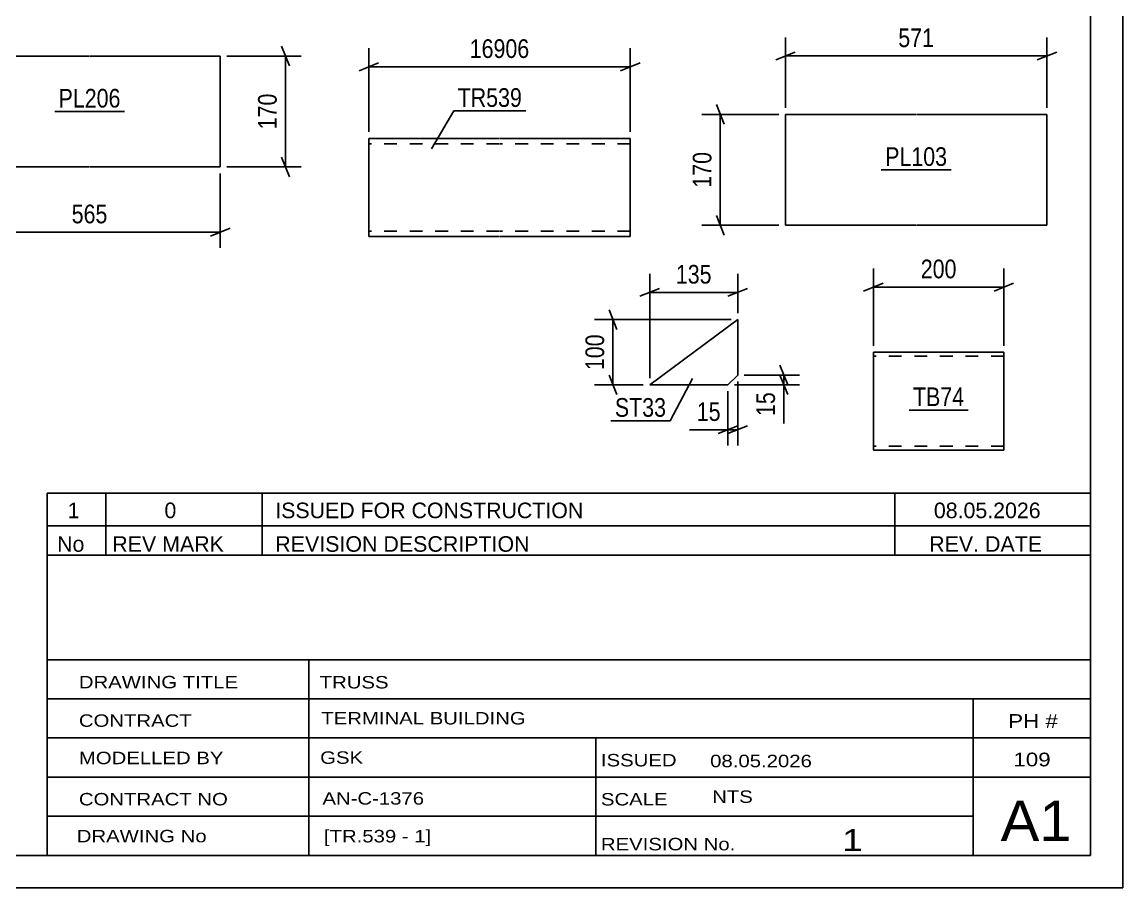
# Model space of a CAD drawing. Header units: millimetres. Extents: x 0 to 420, y 0 to 297.
# Drawn here: x 251.2 to 420, y 0 to 132.8 of the extents above; entities that cross this region are included whole.
import ezdxf

# ---------------------------------------------------------------- set-up
doc = ezdxf.new("R2010")
doc.units = ezdxf.units.MM
doc.linetypes.add('DXK_LINE_DOT2', pattern=[3.9198, 1.9599, -1.9599])
doc.styles.add('Arial Narrow', font='ARIALN.TTF', dxfattribs={"height": 0.2})

# ---------------------------------------------------------------- blocks, each defined once
blk = doc.blocks.new('Unknown-318893011-1115')
at = {"color": 5, "linetype": 'Continuous'}
for p, q in [((420, 0), (420, 297)), ((415, 5), (415, 292)), ((5, 5), (415, 5)), ((0, 0), (420, 0))]:
    blk.add_line(p, q, dxfattribs=at)
blk = doc.blocks.new('Part-318893011-2851 - 2836')
at = {"color": 2, "linetype": 'Continuous'}
for p, q in [((401.73, 82.13), (381.73, 82.13)), ((381.73, 82.13), (381.73, 67.22)), ((401.73, 68.33), (401.73, 82.13)), ((401.73, 67.13), (401.73, 68.33)), ((381.73, 67.22), (381.73, 67.13)), ((381.73, 67.13), (401.73, 67.13))]:
    blk.add_line(p, q, dxfattribs=at)
at = {"color": 7, "linetype": 'DXK_LINE_DOT2'}
for p, q in [((401.73, 81.53), (381.73, 81.53)), ((401.73, 81.48), (401.73, 81.53)), ((401.73, 81.53), (401.73, 81.48)), ((401.73, 81.39), (401.73, 81.48)), ((401.73, 81.48), (401.73, 81.39)), ((381.73, 67.73), (381.73, 67.77)), ((401.73, 67.73), (381.73, 67.73)), ((401.73, 67.77), (401.73, 68.1)), ((401.73, 67.73), (401.73, 67.77))]:
    blk.add_line(p, q, dxfattribs=at)
blk = doc.blocks.new('Part-318893011-2881 - 2867')
at = {"color": 2, "linetype": 'Continuous'}
for p, q in [((368.24, 118.61), (368.24, 101.61)), ((388.24, 118.61), (368.24, 118.61)), ((408.34, 118.61), (388.34, 118.61)), ((408.34, 101.61), (408.34, 118.61)), ((368.24, 101.61), (388.24, 101.61)), ((388.34, 101.61), (408.34, 101.61))]:
    blk.add_line(p, q, dxfattribs=at)
blk = doc.blocks.new('Part-318893011-2527 - 2501')
at = {"color": 2, "linetype": 'Continuous'}
for p, q in [((304.34, 101.51), (304.34, 114.91)), ((304.34, 114.91), (324.34, 114.91)), ((324.44, 114.91), (344.44, 114.91)), ((344.44, 99.91), (344.44, 114.91)), ((304.34, 101.51), (304.34, 99.91)), ((304.34, 99.91), (324.34, 99.91)), ((324.44, 99.91), (344.44, 99.91))]:
    blk.add_line(p, q, dxfattribs=at)
at = {"color": 7, "linetype": 'DXK_LINE_DOT2'}
for p, q in [((324.34, 114.11), (304.34, 114.11)), ((344.44, 114.11), (324.44, 114.11)), ((304.34, 100.03), (304.34, 101.51)), ((304.34, 100.71), (304.34, 100.77)), ((324.34, 100.71), (304.34, 100.71)), ((344.44, 100.71), (324.44, 100.71)), ((344.44, 100.71), (344.44, 100.77))]:
    blk.add_line(p, q, dxfattribs=at)
blk = doc.blocks.new('Part-318893011-1376 - 1360')
at = {"color": 2, "linetype": 'Continuous'}
for p, q in [((360.92, 87.15), (347.42, 77.15)), ((360.92, 78.65), (360.92, 87.15)), ((360.92, 78.65), (359.42, 77.15)), ((347.42, 77.15), (359.42, 77.15))]:
    blk.add_line(p, q, dxfattribs=at)
blk = doc.blocks.new('Part-318893011-21389 - 21388')
at = {"color": 2, "linetype": 'Continuous'}
for p, q in [((241.47, 110.56), (241.47, 127.56)), ((241.47, 127.56), (261.47, 127.56)), ((261.57, 127.56), (281.57, 127.56)), ((281.57, 127.56), (281.57, 110.56)), ((261.47, 110.56), (241.47, 110.56)), ((281.57, 110.56), (261.57, 110.56))]:
    blk.add_line(p, q, dxfattribs=at)
blk = doc.blocks.new('StraightDimension-318893011-2853 - 2836')
at = {"color": 7, "linetype": 'Continuous'}
for p, q in [((381.73, 83.13), (381.73, 94.98)), ((401.73, 83.13), (401.73, 94.98)), ((383.23, 92.73), (380.23, 91.53)), ((381.73, 92.13), (401.73, 92.13)), ((400.23, 91.53), (403.23, 92.73))]:
    blk.add_line(p, q, dxfattribs=at)
at = {"color": 0}
blk.add_wipeout([(395.07, 92.88), (395.07, 97.08), (388.39, 97.08), (388.39, 92.88)], dxfattribs=at)
at = {"color": 3, "style": 'Arial Narrow'}
blk.add_text('200', height=2.863, dxfattribs=at).set_placement((388.99, 93.48))
blk = doc.blocks.new('StraightDimension-318893011-2895 - 2867')
at = {"color": 7, "linetype": 'Continuous'}
for p, q in [((368.24, 119.61), (368.24, 130.42)), ((408.34, 119.61), (408.34, 130.42)), ((369.74, 128.17), (366.74, 126.97)), ((368.24, 127.57), (408.34, 127.57)), ((406.84, 126.97), (409.84, 128.17))]:
    blk.add_line(p, q, dxfattribs=at)
at = {"color": 0}
blk.add_wipeout([(391.63, 128.32), (391.63, 132.52), (384.94, 132.52), (384.94, 128.32)], dxfattribs=at)
at = {"color": 3, "style": 'Arial Narrow'}
blk.add_text('571', height=2.863, dxfattribs=at).set_placement((385.54, 128.92))
blk = doc.blocks.new('StraightDimension-318893011-2884 - 2867')
at = {"color": 7, "linetype": 'Continuous'}
for p, q in [((358.84, 117.11), (357.64, 120.11)), ((367.24, 118.61), (355.39, 118.61)), ((358.24, 101.61), (358.24, 118.61)), ((357.64, 103.11), (358.84, 100.11)), ((367.24, 101.61), (355.39, 101.61))]:
    blk.add_line(p, q, dxfattribs=at)
at = {"color": 0}
blk.add_wipeout([(357.49, 113.46), (353.29, 113.46), (353.29, 106.77), (357.49, 106.77)], dxfattribs=at)
at = {"color": 3, "style": 'Arial Narrow'}
blk.add_text('170', height=2.863, rotation=90.0002, dxfattribs=at).set_placement((356.89, 107.37))
blk = doc.blocks.new('StraightDimension-318893011-2531 - 2501')
at = {"color": 7, "linetype": 'Continuous'}
for p, q in [((304.34, 115.91), (304.34, 128.76)), ((344.44, 115.91), (344.44, 128.76)), ((305.84, 126.51), (302.84, 125.31)), ((304.34, 125.91), (344.44, 125.91)), ((342.94, 125.31), (345.94, 126.51))]:
    blk.add_line(p, q, dxfattribs=at)
at = {"color": 0}
blk.add_wipeout([(329.56, 126.66), (329.56, 130.86), (319.22, 130.86), (319.22, 126.66)], dxfattribs=at)
at = {"color": 3, "style": 'Arial Narrow'}
blk.add_text('16906', height=2.863, dxfattribs=at).set_placement((319.82, 127.26))
blk = doc.blocks.new('StraightDimension-318893011-1378 - 1360')
at = {"color": 7, "linetype": 'Continuous'}
for p, q in [((367.38, 80.15), (368.58, 77.15)), ((361.92, 78.65), (370.38, 78.65)), ((368.58, 75.65), (367.38, 78.65)), ((367.98, 77.15), (367.98, 78.65)), ((360.42, 77.15), (370.38, 77.15))]:
    blk.add_line(p, q, dxfattribs=at)
at = {"color": 0}
blk.add_wipeout([(367.23, 76.62), (363.03, 76.62), (363.03, 71.76), (367.23, 71.76)], dxfattribs=at)
at = {"color": 7, "linetype": 'Continuous'}
blk.add_line((367.98, 77.15), (367.98, 71.24), dxfattribs=at)
blk.add_line((367.98, 77.15), (367.98, 71.24), dxfattribs=at)
at = {"color": 3, "style": 'Arial Narrow'}
blk.add_text('15', height=2.863, rotation=90.0002, dxfattribs=at).set_placement((366.63, 72.36))
blk = doc.blocks.new('StraightDimension-318893011-1390 - 1360')
at = {"color": 7, "linetype": 'Continuous'}
for p, q in [((341.18, 88.65), (342.38, 85.65)), ((359.92, 87.15), (338.93, 87.15)), ((341.78, 77.15), (341.78, 87.15)), ((342.38, 75.65), (341.18, 78.65)), ((346.42, 77.15), (338.93, 77.15))]:
    blk.add_line(p, q, dxfattribs=at)
at = {"color": 0}
blk.add_wipeout([(341.03, 85.49), (336.83, 85.49), (336.83, 78.8), (341.03, 78.8)], dxfattribs=at)
at = {"color": 3, "style": 'Arial Narrow'}
blk.add_text('100', height=2.863, rotation=90.0002, dxfattribs=at).set_placement((340.43, 79.4))
blk = doc.blocks.new('StraightDimension-318893011-1415 - 1360')
at = {"color": 7, "linetype": 'Continuous'}
for p, q in [((347.42, 78.15), (347.42, 94.17)), ((360.92, 88.15), (360.92, 94.17)), ((348.92, 91.92), (345.92, 90.72)), ((347.42, 91.32), (360.92, 91.32)), ((359.42, 90.72), (362.42, 91.92))]:
    blk.add_line(p, q, dxfattribs=at)
at = {"color": 0}
blk.add_wipeout([(357.51, 92.07), (357.51, 96.27), (350.83, 96.27), (350.83, 92.07)], dxfattribs=at)
at = {"color": 3, "style": 'Arial Narrow'}
blk.add_text('135', height=2.863, dxfattribs=at).set_placement((351.43, 92.67))
blk = doc.blocks.new('StraightDimension-318893011-1399 - 1360')
at = {"color": 7, "linetype": 'Continuous'}
for p, q in [((359.42, 76.15), (359.42, 67.86)), ((360.92, 77.65), (360.92, 67.86)), ((357.92, 69.66), (360.92, 70.86)), ((362.42, 70.86), (359.42, 69.66)), ((359.42, 70.26), (360.92, 70.26))]:
    blk.add_line(p, q, dxfattribs=at)
at = {"color": 0}
blk.add_wipeout([(358.9, 71.01), (358.9, 75.21), (354.04, 75.21), (354.04, 71.01)], dxfattribs=at)
at = {"color": 7, "linetype": 'Continuous'}
blk.add_line((359.42, 70.26), (353.52, 70.26), dxfattribs=at)
blk.add_line((359.42, 70.26), (353.52, 70.26), dxfattribs=at)
at = {"color": 3, "style": 'Arial Narrow'}
blk.add_text('15', height=2.863, dxfattribs=at).set_placement((354.64, 71.61))
blk = doc.blocks.new('StraightDimension-318893011-21578 - 21388')
at = {"color": 7, "linetype": 'Continuous'}
for p, q in [((292.17, 126.06), (290.97, 129.06)), ((282.57, 127.56), (293.97, 127.56)), ((291.57, 110.56), (291.57, 127.56)), ((290.97, 112.06), (292.17, 109.06)), ((282.57, 110.56), (293.97, 110.56))]:
    blk.add_line(p, q, dxfattribs=at)
at = {"color": 0}
blk.add_wipeout([(290.82, 122.4), (286.62, 122.4), (286.62, 115.72), (290.82, 115.72)], dxfattribs=at)
at = {"color": 3, "style": 'Arial Narrow'}
blk.add_text('170', height=2.863, rotation=90.0002, dxfattribs=at).set_placement((290.22, 116.32))
blk = doc.blocks.new('StraightDimension-318893011-21582 - 21388')
at = {"color": 7, "linetype": 'Continuous'}
for p, q in [((241.47, 109.56), (241.47, 98.16)), ((281.57, 109.56), (281.57, 98.16)), ((242.97, 101.16), (239.97, 99.96)), ((241.47, 100.56), (281.57, 100.56)), ((280.07, 99.96), (283.07, 101.16))]:
    blk.add_line(p, q, dxfattribs=at)
at = {"color": 0}
blk.add_wipeout([(264.86, 101.31), (264.86, 105.51), (258.18, 105.51), (258.18, 101.31)], dxfattribs=at)
at = {"color": 3, "style": 'Arial Narrow'}
blk.add_text('565', height=2.863, dxfattribs=at).set_placement((258.78, 101.91))
blk = doc.blocks.new('Unknown-318893011-25386')
at = {"color": 7, "linetype": 'Continuous'}
for p, q in [((255, 51.05), (255, 5)), ((255, 51.05), (415, 51.05)), ((415, 51), (415, 5)), ((255, 35), (415, 35)), ((295.14, 35), (295.14, 5)), ((255, 29), (415, 29)), ((397, 5.05), (397, 29.05)), ((255, 23), (415, 23)), ((339.14, 23), (339.14, 5)), ((255, 17), (415, 17)), ((255, 11), (397, 11)), ((255, 5), (415, 5))]:
    blk.add_line(p, q, dxfattribs=at)
at = {"color": 7, "style": 'Arial Narrow'}
for s, height, width, p in [('DRAWING TITLE', 1.9089, 1.425378, (259.88, 30.61)), ('TRUSS', 1.909, 1.425378, (296.81, 30.59)), ('CONTRACT', 1.909, 1.425378, (259.88, 24.71)), ('TERMINAL BUILDING', 1.9089, 1.425378, (297.06, 25.07)), ('MODELLED BY', 1.9089, 1.425378, (259.88, 18.98)), ('GSK', 1.909, 1.425378, (296.88, 19.04)), ('ISSUED', 1.909, 1.425378, (339.94, 18.64)), ('08.05.2026', 1.909, 1.425378, (356.69, 18.52)), ('CONTRACT NO', 1.9089, 1.425378, (259.88, 12.66)), ('AN-C-1376', 1.909, 1.425378, (297.23, 12.78)), ('SCALE', 1.909, 1.425378, (339.94, 12.65)), ('A1', 6.204, 1.25, (401.24, 7.2)), ('DRAWING No', 1.909, 1.425378, (259.56, 7)), ('[TR.539 - 1]', 1.9089, 1.425378, (297.46, 6.99)), ('1', 3.34, 1.5, (376.91, 5.68)), ('REVISION No.', 1.9089, 1.425378, (339.94, 5.77))]:
    blk.add_text(s, height=height, dxfattribs=dict(at, width=width)).set_placement(p)
at = {"color": 7, "linetype": 'Continuous', "style": 'Arial Narrow'}
for s, height, width, p in [('PH #', 2.1, 1.42538, (402.4, 24.55)), ('109', 2.1, 1.42538, (403.19, 18.65)), ('NTS', 1.909, 1.425378, (357, 13.05))]:
    blk.add_text(s, height=height, dxfattribs=dict(at, width=width)).set_placement(p)
blk = doc.blocks.new('Unknown-318893011-25387')
at = {"color": 7, "linetype": 'Continuous'}
for p, q in [((255, 60.55), (415, 60.55)), ((415, 60.55), (255, 60.55)), ((255, 60.55), (255, 55.55)), ((264, 60.55), (264, 55.55)), ((288, 60.55), (288, 55.55)), ((385, 60.55), (385, 55.55)), ((415, 60.55), (415, 55.55)), ((255, 55.55), (415, 55.55)), ((255, 55.55), (255, 51.05)), ((255, 55.55), (415, 55.55)), ((264, 55.55), (264, 51.05)), ((288, 55.55), (288, 51.05)), ((385, 55.55), (385, 51.05)), ((415, 55.55), (415, 51.05)), ((415, 51.05), (255, 51.05))]:
    blk.add_line(p, q, dxfattribs=at)
at = {"color": 7, "linetype": 'Continuous', "style": 'Arial Narrow'}
for s, height, width, p in [('0', 2.39, 1.196471, (273, 56.7)), ('ISSUED FOR CONSTRUCTION', 2.3861, 1.196471, (290, 56.7)), ('08.05.2026', 2.386, 1.196471, (391, 56.7)), ('1', 2.39, 1.196471, (258.16, 56.7)), ('No', 2.386, 1.2, (256.54, 51.55)), ('REV MARK', 2.386, 1.2, (265, 51.55)), ('REVISION DESCRIPTION', 2.3861, 1.2, (290, 51.55)), ('REV. DATE', 2.386, 1.2, (390.28, 51.55))]:
    blk.add_text(s, height=height, dxfattribs=dict(at, width=width)).set_placement(p)
blk = doc.blocks.new('Mark-318893011-2849 - 2836')
at = {"color": 0}
blk.add_wipeout([(395.66, 73.88), (395.66, 76.88), (387.8, 76.88), (387.8, 73.88)], dxfattribs=at)
blk.add_wipeout([(395.66, 73.88), (395.66, 76.88), (387.8, 76.88), (387.8, 73.88)], dxfattribs=at)
at = {"color": 30, "linetype": 'Continuous'}
blk.add_line((387.2, 73.28), (396.26, 73.28), dxfattribs=at)
at = {"color": 3, "style": 'Arial Narrow'}
blk.add_text('TB74', height=2.863, dxfattribs=at).set_placement((387.8, 73.88))
blk = doc.blocks.new('Mark-318893011-2879 - 2867')
at = {"color": 0}
blk.add_wipeout([(393.04, 110.71), (393.04, 113.71), (383.53, 113.71), (383.53, 110.71)], dxfattribs=at)
blk.add_wipeout([(393.04, 110.71), (393.04, 113.71), (383.53, 113.71), (383.53, 110.71)], dxfattribs=at)
at = {"color": 30, "linetype": 'Continuous'}
blk.add_line((382.93, 110.11), (393.64, 110.11), dxfattribs=at)
at = {"color": 3, "style": 'Arial Narrow'}
blk.add_text('PL103', height=2.863, dxfattribs=at).set_placement((383.53, 110.71))
blk = doc.blocks.new('Mark-318893011-2523 - 2501')
at = {"color": 0}
blk.add_wipeout([(327.83, 119.76), (327.83, 122.76), (317.97, 122.76), (317.97, 119.76)], dxfattribs=at)
blk.add_wipeout([(327.83, 119.76), (327.83, 122.76), (317.97, 122.76), (317.97, 119.76)], dxfattribs=at)
at = {"color": 30, "linetype": 'Continuous'}
for p, q in [((313.97, 113.35), (317.37, 119.16)), ((317.37, 119.16), (328.43, 119.16))]:
    blk.add_line(p, q, dxfattribs=at)
at = {"color": 3, "style": 'Arial Narrow'}
blk.add_text('TR539', height=2.863, dxfattribs=at).set_placement((317.97, 119.76))
blk = doc.blocks.new('Mark-318893011-1372 - 1360')
at = {"color": 0}
blk.add_wipeout([(349.94, 72.25), (349.94, 75.25), (342.08, 75.25), (342.08, 72.25)], dxfattribs=at)
blk.add_wipeout([(349.94, 72.25), (349.94, 75.25), (342.08, 75.25), (342.08, 72.25)], dxfattribs=at)
at = {"color": 30, "linetype": 'Continuous'}
for p in [(353.97, 78.09), (341.48, 71.65)]:
    blk.add_line(p, (350.54, 71.65), dxfattribs=at)
at = {"color": 3, "style": 'Arial Narrow'}
blk.add_text('ST33', height=2.863, dxfattribs=at).set_placement((342.08, 72.25))
blk = doc.blocks.new('Mark-318893011-21929 - 21388')
at = {"color": 0}
blk.add_wipeout([(266.27, 119.66), (266.27, 122.66), (256.77, 122.66), (256.77, 119.66)], dxfattribs=at)
blk.add_wipeout([(266.27, 119.66), (266.27, 122.66), (256.77, 122.66), (256.77, 119.66)], dxfattribs=at)
at = {"color": 30, "linetype": 'Continuous'}
blk.add_line((256.17, 119.06), (266.87, 119.06), dxfattribs=at)
at = {"color": 3, "style": 'Arial Narrow'}
blk.add_text('PL206', height=2.863, dxfattribs=at).set_placement((256.77, 119.66))

msp = doc.modelspace()

# ---------------------------------------------------------------- block references
for name in ['Unknown-318893011-1115', 'Part-318893011-21389 - 21388', 'Part-318893011-2881 - 2867', 'Part-318893011-2527 - 2501', 'Part-318893011-1376 - 1360', 'Part-318893011-2851 - 2836', 'Unknown-318893011-25387', 'Unknown-318893011-25386']:
    msp.add_blockref(name, (0, 0))

# ---------------------------------------------------------------- next in the draw order: block references
for name in ['StraightDimension-318893011-2895 - 2867', 'StraightDimension-318893011-2531 - 2501', 'StraightDimension-318893011-21578 - 21388', 'Mark-318893011-21929 - 21388', 'Mark-318893011-2879 - 2867', 'StraightDimension-318893011-2853 - 2836', 'StraightDimension-318893011-1378 - 1360', 'Mark-318893011-2849 - 2836']:
    msp.add_blockref(name, (0, 0))

# ---------------------------------------------------------------- next in the draw order: block references
for name in ['Mark-318893011-2523 - 2501', 'StraightDimension-318893011-2884 - 2867', 'StraightDimension-318893011-21582 - 21388', 'StraightDimension-318893011-1390 - 1360']:
    msp.add_blockref(name, (0, 0))

# ---------------------------------------------------------------- next in the draw order: block references
msp.add_blockref('StraightDimension-318893011-1415 - 1360', (0, 0))

# ---------------------------------------------------------------- next in the draw order: block references
msp.add_blockref('StraightDimension-318893011-1399 - 1360', (0, 0))

# ---------------------------------------------------------------- next in the draw order: block references
msp.add_blockref('Mark-318893011-1372 - 1360', (0, 0))

doc.saveas('drawing.dxf')
